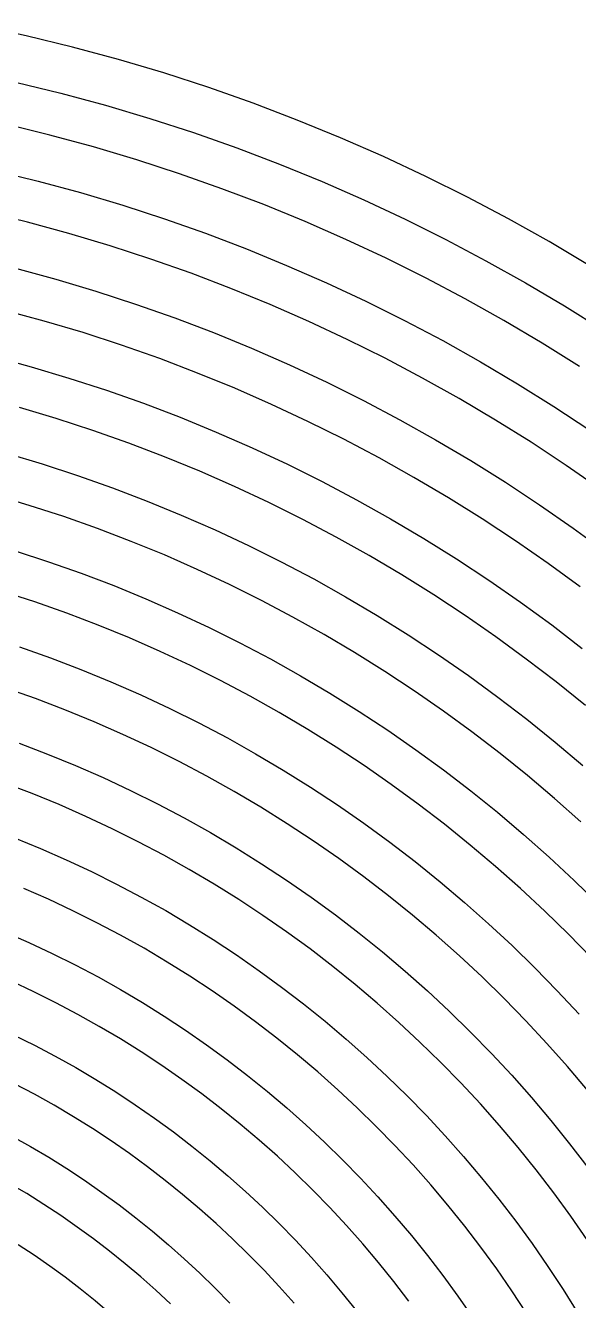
# Model space of a CAD drawing. Extents: x 0 to 82.9, y 0 to 81.
# Drawn here: x 49.62 to 61.26, y 53.34 to 80.18 of the extents above; entities that cross this region are included whole.
import ezdxf

# ---------------------------------------------------------------- set-up
doc = ezdxf.new("R2010")
doc.units = 0
doc.layers.get('0').update_dxf_attribs({"linetype": 'CONTINUOUS'})

msp = doc.modelspace()

# ---------------------------------------------------------------- linework, layer by layer
at = {"color": 0}
for p, q in [((49.6341, 79.9606), (48.6516, 80.1758)), ((50.6099, 79.7221), (49.6341, 79.9606)), ((51.5743, 79.4604), (50.6099, 79.7221)), ((52.5293, 79.1767), (51.5743, 79.4604)), ((53.4762, 78.8677), (52.5293, 79.1767)), ((49.4097, 78.9862), (50.3604, 78.7534)), ((50.3604, 78.7534), (51.3016, 78.4987)), ((54.4103, 78.5386), (53.4762, 78.8677)), ((51.3016, 78.4987), (52.233, 78.2214)), ((55.335, 78.1858), (54.4103, 78.5386)), ((50.1315, 77.8686), (49.203, 78.0962)), ((52.233, 78.2214), (53.1551, 77.9212)), ((56.2487, 77.8122), (55.335, 78.1858)), ((51.0508, 77.6192), (50.1315, 77.8686)), ((53.1551, 77.9212), (54.0674, 77.5988)), ((51.9617, 77.3479), (51.0508, 77.6192)), ((54.0674, 77.5988), (54.9684, 77.2555)), ((57.1514, 77.4167), (56.2487, 77.8122)), ((52.8616, 77.0544), (51.9617, 77.3479)), ((58.0429, 77.0008), (57.1514, 77.4167)), ((48.9783, 77.1218), (49.8821, 76.8999)), ((53.7531, 76.7401), (52.8616, 77.0544)), ((54.9684, 77.2555), (55.8602, 76.8904)), ((49.8821, 76.8999), (50.7781, 76.6576)), ((55.8602, 76.8904), (56.7408, 76.5044)), ((58.922, 76.5623), (58.0429, 77.0008)), ((50.7781, 76.6576), (51.664, 76.393)), ((54.6336, 76.4053), (53.7531, 76.7401)), ((56.7408, 76.5044), (57.6104, 76.098)), ((59.7888, 76.1047), (58.922, 76.5623)), ((49.6591, 76.0345), (48.7758, 76.2497)), ((51.664, 76.393), (52.542, 76.1076)), ((55.5046, 76.0483), (54.6336, 76.4053)), ((50.5326, 75.7975), (49.6591, 76.0345)), ((52.542, 76.1076), (53.4098, 75.8017)), ((56.3644, 75.6722), (55.5046, 76.0483)), ((57.6104, 76.098), (58.4673, 75.6722)), ((60.6432, 75.6267), (59.7888, 76.1047)), ((51.398, 75.5385), (50.5326, 75.7975)), ((53.4098, 75.8017), (54.2685, 75.475)), ((52.2552, 75.2602), (51.398, 75.5385)), ((54.2685, 75.475), (55.1159, 75.1279)), ((57.2135, 75.2754), (56.3644, 75.6722)), ((58.4673, 75.6722), (59.3122, 75.2256)), ((61.4839, 75.1279), (60.6432, 75.6267)), ((53.1026, 74.961), (52.2552, 75.2602)), ((58.0513, 74.8577), (57.2135, 75.2754)), ((59.3122, 75.2256), (60.1458, 74.7586)), ((49.4097, 75.0658), (50.2599, 74.8358)), ((53.9404, 74.6428), (53.1026, 74.961)), ((55.1159, 75.1279), (55.9537, 74.76)), ((50.2599, 74.8358), (51.1016, 74.5836)), ((54.7673, 74.3038), (53.9404, 74.6428)), ((55.9537, 74.76), (56.7806, 74.374)), ((58.8768, 74.4224), (58.0513, 74.8577)), ((60.1458, 74.7586), (60.9671, 74.2735)), ((51.1016, 74.5836), (51.9356, 74.3133)), ((56.7806, 74.374), (57.5966, 73.9676)), ((59.6911, 73.9662), (58.8768, 74.4224)), ((50.0105, 73.9553), (49.1808, 74.1796)), ((51.9356, 74.3133), (52.7597, 74.0227)), ((55.5858, 73.9454), (54.7673, 74.3038)), ((60.9671, 74.2735), (61.7746, 73.7676)), ((50.8303, 73.7112), (50.0105, 73.9553)), ((52.7597, 74.0227), (53.5739, 73.7112)), ((56.3933, 73.5679), (55.5858, 73.9454)), ((57.5966, 73.9676), (58.4013, 73.5432)), ((60.4933, 73.4921), (59.6911, 73.9662)), ((51.6421, 73.4466), (50.8303, 73.7112)), ((53.5739, 73.7112), (54.3789, 73.382)), ((57.1885, 73.1711), (56.3933, 73.5679)), ((58.4013, 73.5432), (59.1936, 73.0994)), ((52.4454, 73.1643), (51.6421, 73.4466)), ((54.3789, 73.382), (55.1751, 73.0331)), ((61.2814, 72.9989), (60.4933, 73.4921)), ((48.9313, 73.2123), (49.736, 72.9933)), ((49.736, 72.9933), (50.5326, 72.7562)), ((53.2391, 72.861), (52.4454, 73.1643)), ((55.1751, 73.0331), (55.9608, 72.6666)), ((57.9755, 72.7562), (57.1885, 73.1711)), ((59.1936, 73.0994), (59.975, 72.6362)), ((50.5326, 72.7562), (51.3221, 72.5001)), ((54.0233, 72.5399), (53.2391, 72.861)), ((58.7484, 72.3237), (57.9755, 72.7562)), ((51.3221, 72.5001), (52.101, 72.2242)), ((54.7991, 72.2009), (54.0233, 72.5399)), ((55.9608, 72.6666), (56.7351, 72.281)), ((59.975, 72.6362), (60.7441, 72.1568)), ((52.101, 72.2242), (52.8726, 71.9307)), ((55.5639, 71.8425), (54.7991, 72.2009)), ((56.7351, 72.281), (57.4985, 71.8771)), ((59.5104, 71.8714), (58.7484, 72.3237)), ((50.2666, 71.9018), (49.4908, 72.1335)), ((52.8726, 71.9307), (53.6346, 71.6181)), ((60.7441, 72.1568), (61.499, 71.658)), ((51.0342, 71.6523), (50.2666, 71.9018)), ((51.7934, 71.3839), (51.0342, 71.6523)), ((56.3192, 71.4664), (55.5639, 71.8425)), ((57.4985, 71.8771), (58.251, 71.4555)), ((60.2615, 71.4029), (59.5104, 71.8714)), ((52.5445, 71.0985), (51.7934, 71.3839)), ((53.6346, 71.6181), (54.3885, 71.2886)), ((57.0632, 71.0738), (56.3192, 71.4664)), ((58.251, 71.4555), (58.994, 71.0173)), ((61.0002, 70.9164), (60.2615, 71.4029)), ((49.2181, 71.1715), (49.9703, 70.9468)), ((54.3885, 71.2886), (55.1311, 70.9415)), ((49.9703, 70.9468), (50.7146, 70.7044)), ((53.2874, 70.7954), (52.5445, 71.0985)), ((55.1311, 70.9415), (55.8641, 70.5764)), ((57.7963, 70.6632), (57.0632, 71.0738)), ((58.994, 71.0173), (59.7242, 70.5612)), ((61.7266, 70.4123), (61.0002, 70.9164)), ((50.7146, 70.7044), (51.4505, 70.4455)), ((54.0205, 70.4744), (53.2874, 70.7954)), ((55.8641, 70.5764), (56.5863, 70.1947)), ((58.5198, 70.2345), (57.7963, 70.6632)), ((51.4505, 70.4455), (52.178, 70.1668)), ((54.7441, 70.1354), (54.0205, 70.4744)), ((59.7242, 70.5612), (60.4407, 70.0871)), ((49.699, 70.0747), (48.9687, 70.2924)), ((50.4225, 69.8391), (49.699, 70.0747)), ((52.178, 70.1668), (52.8973, 69.8733)), ((55.4563, 69.7798), (54.7441, 70.1354)), ((56.5863, 70.1947), (57.3003, 69.795)), ((59.2307, 69.7907), (58.5198, 70.2345)), ((60.4407, 70.0871), (61.1477, 69.5978)), ((51.1362, 69.5868), (50.4225, 69.8391)), ((52.8973, 69.8733), (53.6085, 69.5621)), ((56.1605, 69.4076), (55.4563, 69.7798)), ((57.3003, 69.795), (58.0016, 69.3801)), ((59.9309, 69.3289), (59.2307, 69.7907)), ((51.8446, 69.3166), (51.1362, 69.5868)), ((53.6085, 69.5621), (54.3098, 69.234)), ((61.1477, 69.5978), (61.8409, 69.0922)), ((52.5431, 69.0316), (51.8446, 69.3166)), ((54.3098, 69.234), (55.0016, 68.8894)), ((56.8537, 69.0203), (56.1605, 69.4076)), ((58.0016, 69.3801), (58.692, 68.9487)), ((60.6185, 68.8523), (59.9309, 69.3289)), ((49.4012, 69.1197), (50.1015, 68.8908)), ((53.2324, 68.7282), (52.5431, 69.0316)), ((57.5374, 68.6153), (56.8537, 69.0203)), ((50.1015, 68.8908), (50.7929, 68.647)), ((53.9143, 68.41), (53.2324, 68.7282)), ((55.0016, 68.8894), (55.6853, 68.5285)), ((58.692, 68.9487), (59.3729, 68.501)), ((61.2937, 68.3588), (60.6185, 68.8523)), ((50.7929, 68.647), (51.478, 68.3867)), ((55.6853, 68.5285), (56.3577, 68.1524)), ((58.2112, 68.1951), (57.5374, 68.6153)), ((59.3729, 68.501), (60.0396, 68.0364)), ((49.8147, 68.0434), (49.1352, 68.2653)), ((51.478, 68.3867), (52.1547, 68.1094)), ((54.5867, 68.0752), (53.9143, 68.41)), ((58.8726, 67.7594), (58.2112, 68.1951)), ((50.4857, 67.8078), (49.8147, 68.0434)), ((52.1547, 68.1094), (52.8214, 67.8173)), ((55.2496, 67.7252), (54.5867, 68.0752)), ((56.3577, 68.1524), (57.0205, 67.7609)), ((60.0396, 68.0364), (60.6972, 67.5584)), ((51.15, 67.5541), (50.4857, 67.8078)), ((52.8214, 67.8173), (53.4818, 67.5086)), ((55.9029, 67.3597), (55.2496, 67.7252)), ((57.0205, 67.7609), (57.6721, 67.353)), ((59.5231, 67.3075), (58.8726, 67.7594)), ((51.8061, 67.2853), (51.15, 67.5541)), ((53.4818, 67.5086), (54.132, 67.1848)), ((56.5464, 66.9794), (55.9029, 67.3597)), ((60.6972, 67.5584), (61.3406, 67.0638)), ((49.4951, 67.0966), (50.1428, 66.868)), ((52.4538, 67.0017), (51.8061, 67.2853)), ((54.132, 67.1848), (54.773, 66.8457)), ((57.6721, 67.353), (58.3131, 66.9301)), ((60.161, 66.8419), (59.5231, 67.3075)), ((50.1428, 66.868), (50.7834, 66.6238)), ((53.0931, 66.7025), (52.4538, 67.0017)), ((54.773, 66.8457), (55.4055, 66.4916)), ((57.1803, 66.5826), (56.5464, 66.9794)), ((58.3131, 66.9301), (58.9442, 66.493)), ((60.7878, 66.3607), (60.161, 66.8419)), ((50.7834, 66.6238), (51.4174, 66.3649)), ((53.7242, 66.3885), (53.0931, 66.7025)), ((57.8033, 66.1719), (57.1803, 66.5826)), ((51.4174, 66.3649), (52.0428, 66.0908)), ((54.3472, 66.0605), (53.7242, 66.3885)), ((55.4055, 66.4916), (56.0282, 66.124)), ((58.9442, 66.493), (59.5644, 66.0411)), ((61.4041, 65.8647), (60.7878, 66.3607)), ((49.8285, 66.0093), (49.2016, 66.2312)), ((52.0428, 66.0908), (52.6602, 65.8012)), ((54.9603, 65.7158), (54.3472, 66.0605)), ((56.0282, 66.124), (56.6416, 65.7408)), ((58.4165, 65.7475), (57.8033, 66.1719)), ((59.5644, 66.0411), (60.1719, 65.574)), ((50.4486, 65.7737), (49.8285, 66.0093)), ((51.0618, 65.5228), (50.4486, 65.7737)), ((52.6602, 65.8012), (53.2694, 65.4981)), ((59.0173, 65.308), (58.4165, 65.7475)), ((51.6668, 65.2568), (51.0618, 65.5228)), ((53.2694, 65.4981), (53.8702, 65.1813)), ((55.5653, 65.3591), (54.9603, 65.7158)), ((56.6416, 65.7408), (57.2438, 65.344)), ((60.1719, 65.574), (60.7688, 65.0931)), ((52.2633, 64.9774), (51.6668, 65.2568)), ((56.159, 64.987), (55.5653, 65.3591)), ((57.2438, 65.344), (57.8362, 64.9319)), ((59.6085, 64.8547), (59.0173, 65.308)), ((49.4852, 65.0695), (50.0835, 64.8423)), ((52.8532, 64.685), (52.2633, 64.9774)), ((53.8702, 65.1813), (54.4629, 64.849)), ((56.745, 64.6024), (56.159, 64.987)), ((60.7688, 65.0931), (61.353, 64.5982)), ((50.0835, 64.8423), (50.6734, 64.601)), ((53.4349, 64.3777), (52.8532, 64.685)), ((54.4629, 64.849), (55.0457, 64.5033)), ((57.8362, 64.9319), (58.4193, 64.5072)), ((60.1871, 64.3876), (59.6085, 64.8547)), ((50.6734, 64.601), (51.2561, 64.346)), ((55.0457, 64.5033), (55.6204, 64.1449)), ((57.3193, 64.2027), (56.745, 64.6024)), ((58.4193, 64.5072), (58.9911, 64.069)), ((49.7554, 64.0098), (49.1779, 64.2303)), ((51.2561, 64.346), (51.8322, 64.0761)), ((54.0082, 64.0567), (53.4349, 64.3777)), ((55.6204, 64.1449), (56.1855, 63.7727)), ((57.8845, 63.7907), (57.3193, 64.2027)), ((60.755, 63.9078), (60.1871, 64.3876)), ((50.3245, 63.7769), (49.7554, 64.0098)), ((51.8322, 64.0761), (52.3984, 63.7935)), ((54.573, 63.7219), (54.0082, 64.0567)), ((58.9911, 64.069), (59.5521, 63.6171)), ((61.3117, 63.4146), (60.755, 63.9078)), ((50.8882, 63.5303), (50.3245, 63.7769)), ((52.3984, 63.7935), (52.9594, 63.4986)), ((55.1286, 63.3758), (54.573, 63.7219)), ((56.1855, 63.7727), (56.7408, 63.3871)), ((58.4383, 63.3649), (57.8845, 63.7907)), ((59.5521, 63.6171), (60.1017, 63.1515)), ((51.4435, 63.27), (50.8882, 63.5303)), ((52.9594, 63.4986), (53.5107, 63.1885)), ((55.674, 63.0149), (55.1286, 63.3758)), ((56.7408, 63.3871), (57.2865, 62.9902)), ((58.9827, 62.9267), (58.4383, 63.3649)), ((49.3889, 63.0798), (49.936, 62.8551)), ((51.992, 62.9969), (51.4435, 63.27)), ((53.5107, 63.1885), (54.0551, 62.8675)), ((60.1017, 63.1515), (60.6393, 62.6731)), ((49.936, 62.8551), (50.4776, 62.6181)), ((52.5336, 62.7119), (51.992, 62.9969)), ((54.0551, 62.8675), (54.5895, 62.5327)), ((56.2116, 62.6428), (55.674, 63.0149)), ((57.2865, 62.9902), (57.8224, 62.5782)), ((59.5161, 62.4748), (58.9827, 62.9267)), ((50.4776, 62.6181), (51.011, 62.3686)), ((53.0669, 62.4127), (52.5336, 62.7119)), ((54.5895, 62.5327), (55.1159, 62.1866)), ((56.7394, 62.2572), (56.2116, 62.6428)), ((57.8224, 62.5782), (58.3477, 62.1552)), ((60.6393, 62.6731), (61.1671, 62.1841)), ((51.011, 62.3686), (51.5373, 62.1069)), ((53.5905, 62.1026), (53.0669, 62.4127)), ((57.2576, 61.8603), (56.7394, 62.2572)), ((60.0385, 62.0116), (59.5161, 62.4748)), ((50.1015, 61.7859), (49.5804, 62.013)), ((51.5373, 62.1069), (52.0566, 61.8324)), ((54.1087, 61.7802), (53.5905, 62.1026)), ((55.1159, 62.1866), (55.6341, 61.8271)), ((58.3477, 62.1552), (58.8627, 61.7195)), ((60.5497, 61.5364), (60.0385, 62.0116)), ((61.1671, 62.1841), (61.6811, 61.6811)), ((50.6155, 61.5446), (50.1015, 61.7859)), ((52.0566, 61.8324), (52.5695, 61.546)), ((54.6156, 61.4454), (54.1087, 61.7802)), ((55.6341, 61.8271), (56.1428, 61.4564)), ((57.766, 61.4507), (57.2576, 61.8603)), ((51.121, 61.2923), (50.6155, 61.5446)), ((52.5695, 61.546), (53.0722, 61.2468)), ((56.1428, 61.4564), (56.6416, 61.0732)), ((58.8627, 61.7195), (59.3658, 61.2719)), ((61.0485, 61.0485), (60.5497, 61.5364)), ((51.6213, 61.0291), (51.121, 61.2923)), ((53.0722, 61.2468), (53.57, 60.9367)), ((55.1159, 61.0979), (54.6156, 61.4454)), ((58.2648, 61.0291), (57.766, 61.4507)), ((59.3658, 61.2719), (59.8607, 60.8129)), ((49.1917, 61.0926), (49.6895, 60.8736)), ((52.1148, 60.7536), (51.6213, 61.0291)), ((53.57, 60.9367), (54.0575, 60.6157)), ((55.608, 60.7399), (55.1159, 61.0979)), ((56.6416, 61.0732), (57.1306, 60.6792)), ((58.7513, 60.5966), (58.2648, 61.0291)), ((61.5364, 60.5497), (61.0485, 61.0485)), ((49.6895, 60.8736), (50.1812, 60.6432)), ((52.5999, 60.4654), (52.1148, 60.7536)), ((56.0888, 60.3705), (55.608, 60.7399)), ((57.1306, 60.6792), (57.6104, 60.2728)), ((59.8607, 60.8129), (60.343, 60.3416)), ((50.1812, 60.6432), (50.6663, 60.4023)), ((50.6663, 60.4023), (51.1457, 60.15)), ((53.0765, 60.168), (52.5999, 60.4654)), ((54.0575, 60.6157), (54.5373, 60.2823)), ((59.2296, 60.1514), (58.7513, 60.5966)), ((51.1457, 60.15), (51.617, 59.8854)), ((53.5464, 59.8579), (53.0765, 60.168)), ((54.5373, 60.2823), (55.0086, 59.9376)), ((56.5616, 59.9888), (56.0888, 60.3705)), ((57.6104, 60.2728), (58.0803, 59.8565)), ((59.6967, 59.6967), (59.2296, 60.1514)), ((60.343, 60.3416), (60.8129, 59.8593)), ((49.7939, 59.8385), (49.3226, 60.059)), ((51.617, 59.8854), (52.0816, 59.6113)), ((54.0096, 59.5383), (53.5464, 59.8579)), ((55.0086, 59.9376), (55.4715, 59.5835)), ((57.0248, 59.5976), (56.5616, 59.9888)), ((58.0803, 59.8565), (58.5392, 59.4279)), ((60.8129, 59.8593), (61.2733, 59.3658)), ((50.2599, 59.6057), (49.7939, 59.8385)), ((50.7189, 59.363), (50.2599, 59.6057)), ((52.0816, 59.6113), (52.5378, 59.3245)), ((55.4715, 59.5835), (55.9262, 59.2169)), ((57.4795, 59.1936), (57.0248, 59.5976)), ((60.1514, 59.2296), (59.6967, 59.6967)), ((51.1722, 59.1097), (50.7189, 59.363)), ((52.5378, 59.3245), (52.9883, 59.0282)), ((54.4629, 59.206), (54.0096, 59.5383)), ((58.5392, 59.4279), (58.9897, 58.9897)), ((51.617, 58.8465), (51.1722, 59.1097)), ((54.9081, 58.8641), (54.4629, 59.206)), ((55.9262, 59.2169), (56.3714, 58.8409)), ((57.9229, 58.7802), (57.4795, 59.1936)), ((60.5966, 58.7527), (60.1514, 59.2296)), ((49.3614, 58.9358), (49.8052, 58.7156)), ((52.0566, 58.572), (51.617, 58.8465)), ((52.9883, 59.0282), (53.4307, 58.7223)), ((55.3448, 58.5128), (54.9081, 58.8641)), ((56.3714, 58.8409), (56.8067, 58.4535)), ((58.3572, 58.3572), (57.9229, 58.7802)), ((58.9897, 58.9897), (59.4279, 58.5403)), ((49.8052, 58.7156), (50.2433, 58.4839)), ((52.488, 58.287), (52.0566, 58.572)), ((53.4307, 58.7223), (53.8649, 58.4055)), ((55.7735, 58.1505), (55.3448, 58.5128)), ((59.4279, 58.5403), (59.8565, 58.0803)), ((61.0291, 58.2648), (60.5966, 58.7527)), ((50.2433, 58.4839), (50.6748, 58.2429)), ((50.6748, 58.2429), (51.1006, 57.9907)), ((52.9124, 57.9935), (52.488, 58.287)), ((53.8649, 58.4055), (54.2907, 58.0775)), ((56.8067, 58.4535), (57.2325, 58.0566)), ((58.7802, 57.9229), (58.3572, 58.3572)), ((61.4497, 57.766), (61.0291, 58.2648)), ((51.1006, 57.9907), (51.5179, 57.7303)), ((53.3301, 57.6887), (52.9124, 57.9935)), ((54.2907, 58.0775), (54.7095, 57.7413)), ((56.1922, 57.7783), (55.7735, 58.1505)), ((57.2325, 58.0566), (57.6502, 57.6502)), ((59.8565, 58.0803), (60.2738, 57.6104)), ((49.808, 57.6806), (49.3889, 57.9011)), ((51.5179, 57.7303), (51.9299, 57.4587)), ((54.7095, 57.7413), (55.1187, 57.3938)), ((56.6028, 57.3966), (56.1922, 57.7783)), ((59.1936, 57.4795), (58.7802, 57.9229)), ((50.2197, 57.4506), (49.808, 57.6806)), ((50.6264, 57.2093), (50.2197, 57.4506)), ((51.9299, 57.4587), (52.3353, 57.1775)), ((53.7393, 57.3747), (53.3301, 57.6887)), ((57.6502, 57.6502), (58.0566, 57.234)), ((59.5976, 57.0248), (59.1936, 57.4795)), ((60.2738, 57.6104), (60.6792, 57.1306)), ((51.0261, 56.9599), (50.6264, 57.2093)), ((52.3353, 57.1775), (52.7322, 56.8882)), ((54.1405, 57.0509), (53.7393, 57.3747)), ((55.1187, 57.3938), (55.5212, 57.0385)), ((57.0039, 57.0039), (56.6028, 57.3966)), ((58.0566, 57.234), (58.4535, 56.8067)), ((51.4188, 56.7009), (51.0261, 56.9599)), ((54.5345, 56.7171), (54.1405, 57.0509)), ((55.5212, 57.0385), (55.9139, 56.672)), ((57.3952, 56.6028), (57.0039, 57.0039)), ((59.9888, 56.5616), (59.5976, 57.0248)), ((60.6792, 57.1306), (61.0732, 56.6416)), ((49.331, 56.8015), (49.7223, 56.5824)), ((51.8061, 56.4321), (51.4188, 56.7009)), ((52.7322, 56.8882), (53.122, 56.5877)), ((54.9204, 56.3757), (54.5345, 56.7171)), ((55.9139, 56.672), (56.2984, 56.297)), ((58.4535, 56.8067), (58.8409, 56.3714)), ((61.0732, 56.6416), (61.4564, 56.1428)), ((49.7223, 56.5824), (50.1082, 56.3548)), ((50.1082, 56.3548), (50.4871, 56.1178)), ((52.185, 56.1552), (51.8061, 56.4321)), ((53.122, 56.5877), (53.5051, 56.279)), ((55.2965, 56.0253), (54.9204, 56.3757)), ((57.7783, 56.1936), (57.3952, 56.6028)), ((58.8409, 56.3714), (59.2169, 55.9262)), ((60.3705, 56.0888), (59.9888, 56.5616)), ((50.4871, 56.1178), (50.8607, 55.8726)), ((52.5582, 55.8698), (52.185, 56.1552)), ((53.5051, 56.279), (53.8797, 55.9622)), ((56.2984, 56.297), (56.673, 55.9139)), ((58.1505, 55.7735), (57.7783, 56.1936)), ((60.7399, 55.608), (60.3705, 56.0888)), ((50.8607, 55.8726), (51.2272, 55.6175)), ((52.9237, 55.5748), (52.5582, 55.8698)), ((53.8797, 55.9622), (54.2477, 55.6355)), ((55.6645, 55.6659), (55.2965, 56.0253)), ((56.673, 55.9139), (57.0385, 55.5212)), ((59.2169, 55.9262), (59.5835, 55.4715)), ((49.6439, 55.59), (49.2774, 55.8063)), ((50.0048, 55.3642), (49.6439, 55.59)), ((51.2272, 55.6175), (51.5867, 55.3544)), ((53.2818, 55.2718), (52.9237, 55.5748)), ((54.2477, 55.6355), (54.6075, 55.3021)), ((56.0253, 55.2965), (55.6645, 55.6659)), ((58.5114, 55.3448), (58.1505, 55.7735)), ((61.0979, 55.1159), (60.7399, 55.608)), ((50.3604, 55.1296), (50.0048, 55.3642)), ((51.5867, 55.3544), (51.9409, 55.0831)), ((54.6075, 55.3021), (54.9589, 54.9589)), ((56.3757, 54.9204), (56.0253, 55.2965)), ((57.0385, 55.5212), (57.3938, 55.1187)), ((58.8641, 54.9081), (58.5114, 55.3448)), ((59.5835, 55.4715), (59.9376, 55.0086)), ((50.709, 54.8873), (50.3604, 55.1296)), ((51.9409, 55.0831), (52.2884, 54.8033)), ((53.6332, 54.9603), (53.2818, 55.2718)), ((57.3938, 55.1187), (57.7413, 54.7095)), ((61.4454, 54.6171), (61.0979, 55.1159)), ((51.0522, 54.6379), (50.709, 54.8873)), ((52.2884, 54.8033), (52.6288, 54.5151)), ((53.9764, 54.6407), (53.6332, 54.9603)), ((54.9589, 54.9589), (55.3021, 54.6075)), ((56.7171, 54.5345), (56.3757, 54.9204)), ((59.206, 54.4629), (58.8641, 54.9081)), ((59.9376, 55.0086), (60.2823, 54.5373)), ((49.4661, 54.5222), (49.8023, 54.3017)), ((51.3884, 54.3789), (51.0522, 54.6379)), ((52.6288, 54.5151), (52.9608, 54.2202)), ((54.3126, 54.3126), (53.9764, 54.6407)), ((55.3021, 54.6075), (55.6369, 54.2477)), ((57.0509, 54.1405), (56.7171, 54.5345)), ((57.7413, 54.7095), (58.0789, 54.2907)), ((60.2823, 54.5373), (60.6157, 54.0575)), ((49.8023, 54.3017), (50.1315, 54.0727)), ((51.719, 54.1129), (51.3884, 54.3789)), ((52.9608, 54.2202), (53.2874, 53.9171)), ((54.6407, 53.9764), (54.3126, 54.3126)), ((55.6369, 54.2477), (55.9622, 53.8797)), ((58.0789, 54.2907), (58.4055, 53.8649)), ((59.5383, 54.0082), (59.206, 54.4629)), ((50.1315, 54.0727), (50.4543, 53.8371)), ((52.0428, 53.8399), (51.719, 54.1129)), ((54.9603, 53.6332), (54.6407, 53.9764)), ((57.3747, 53.7393), (57.0509, 54.1405)), ((59.8579, 53.5464), (59.5383, 54.0082)), ((60.6157, 54.0575), (60.9367, 53.57)), ((50.4543, 53.8371), (50.7725, 53.5933)), ((52.36, 53.5573), (52.0428, 53.8399)), ((53.2874, 53.9171), (53.6056, 53.6056)), ((55.9622, 53.8797), (56.279, 53.5051)), ((57.6887, 53.3301), (57.3747, 53.7393)), ((58.4055, 53.8649), (58.7223, 53.4307)), ((50.7725, 53.5933), (51.084, 53.3425)), ((52.6701, 53.2694), (52.36, 53.5573)), ((53.6056, 53.6056), (53.9171, 53.2874)), ((55.2718, 53.2818), (54.9603, 53.6332)), ((56.279, 53.5051), (56.5877, 53.122)), ((58.7223, 53.4307), (59.0296, 52.9883)), ((60.168, 53.0765), (59.8579, 53.5464)), ((60.9367, 53.57), (61.2468, 53.0737)), ((51.084, 53.3425), (51.3884, 53.0835))]:
    msp.add_line(p, q, dxfattribs=at)

doc.saveas('drawing.dxf')
